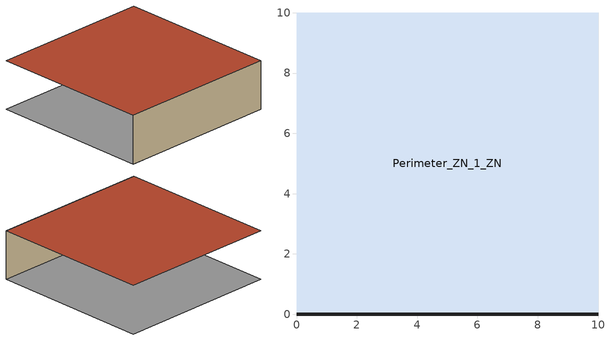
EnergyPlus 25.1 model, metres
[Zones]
Perimeter_ZN_1_ZN
 floor outside (ExtWall): 0,0 10,0 10,10 0,10 z0
 wall outside (ExtWall): 10,0 0,0 z0:3
 roof outside (ExtWall): 0,10 10,10 10,0 0,0 z3
[Site:Location]
Atlanta GA USA: 33.64, -84.43, -5, 308
[Material]
Concrete: MediumRough, 0.2, 1.73, 2240, 900
[Construction]
ExtWall: Concrete
[Zone]
Perimeter_ZN_1_ZN: 0, 0, 0, 0, 1, 1, autocalculate
[ThermostatSetpoint:DualSetpoint]
Zone1 Thermostat: ECOLOOP_HEATING_SP, ECOLOOP_COOLING_SP
[ZoneControl:Thermostat]
Perimeter_ZN_1_ZN Thermostat: Perimeter_ZN_1_ZN, Zone1 Thermostat
[IdealLoadsAirSystem]
Zone1 Ideal Loads: , 50, 13, 0.015, 0.007, 50, , No, 0.015, 0.007
[Zone equipment]
Perimeter_ZN_1_ZN: Zone1 Ideal Loads
[EnergyManagementSystem:Sensor]
ECOLOOP Zone Temp: Perimeter_ZN_1_ZN; Zone Mean Air Temperature
[EnergyManagementSystem:Actuator]
ECOLOOP Cooling Actuator: ECOLOOP_COOLING_SP; Schedule:Compact; Schedule Value
ECOLOOP Heating Actuator: ECOLOOP_HEATING_SP; Schedule:Compact; Schedule Value
[EnergyManagementSystem:Program]
ECOLOOP Init: Set ECOLOOP Cooling Actuator = 23.0; Set ECOLOOP Heating Actuator = 21.0
[EnergyManagementSystem:ProgramCallingManager]
ECOLOOP Manager: BeginZoneTimestepBeforeSetCurrentWeather; ECOLOOP Init
[Schedule:Compact]
ECOLOOP_COOLING_SP: Temperature, Through: 12/31, For: AllDays, Until: 24:00, 23
ECOLOOP_HEATING_SP: Temperature, Through: 12/31, For: AllDays, Until: 24:00, 21
